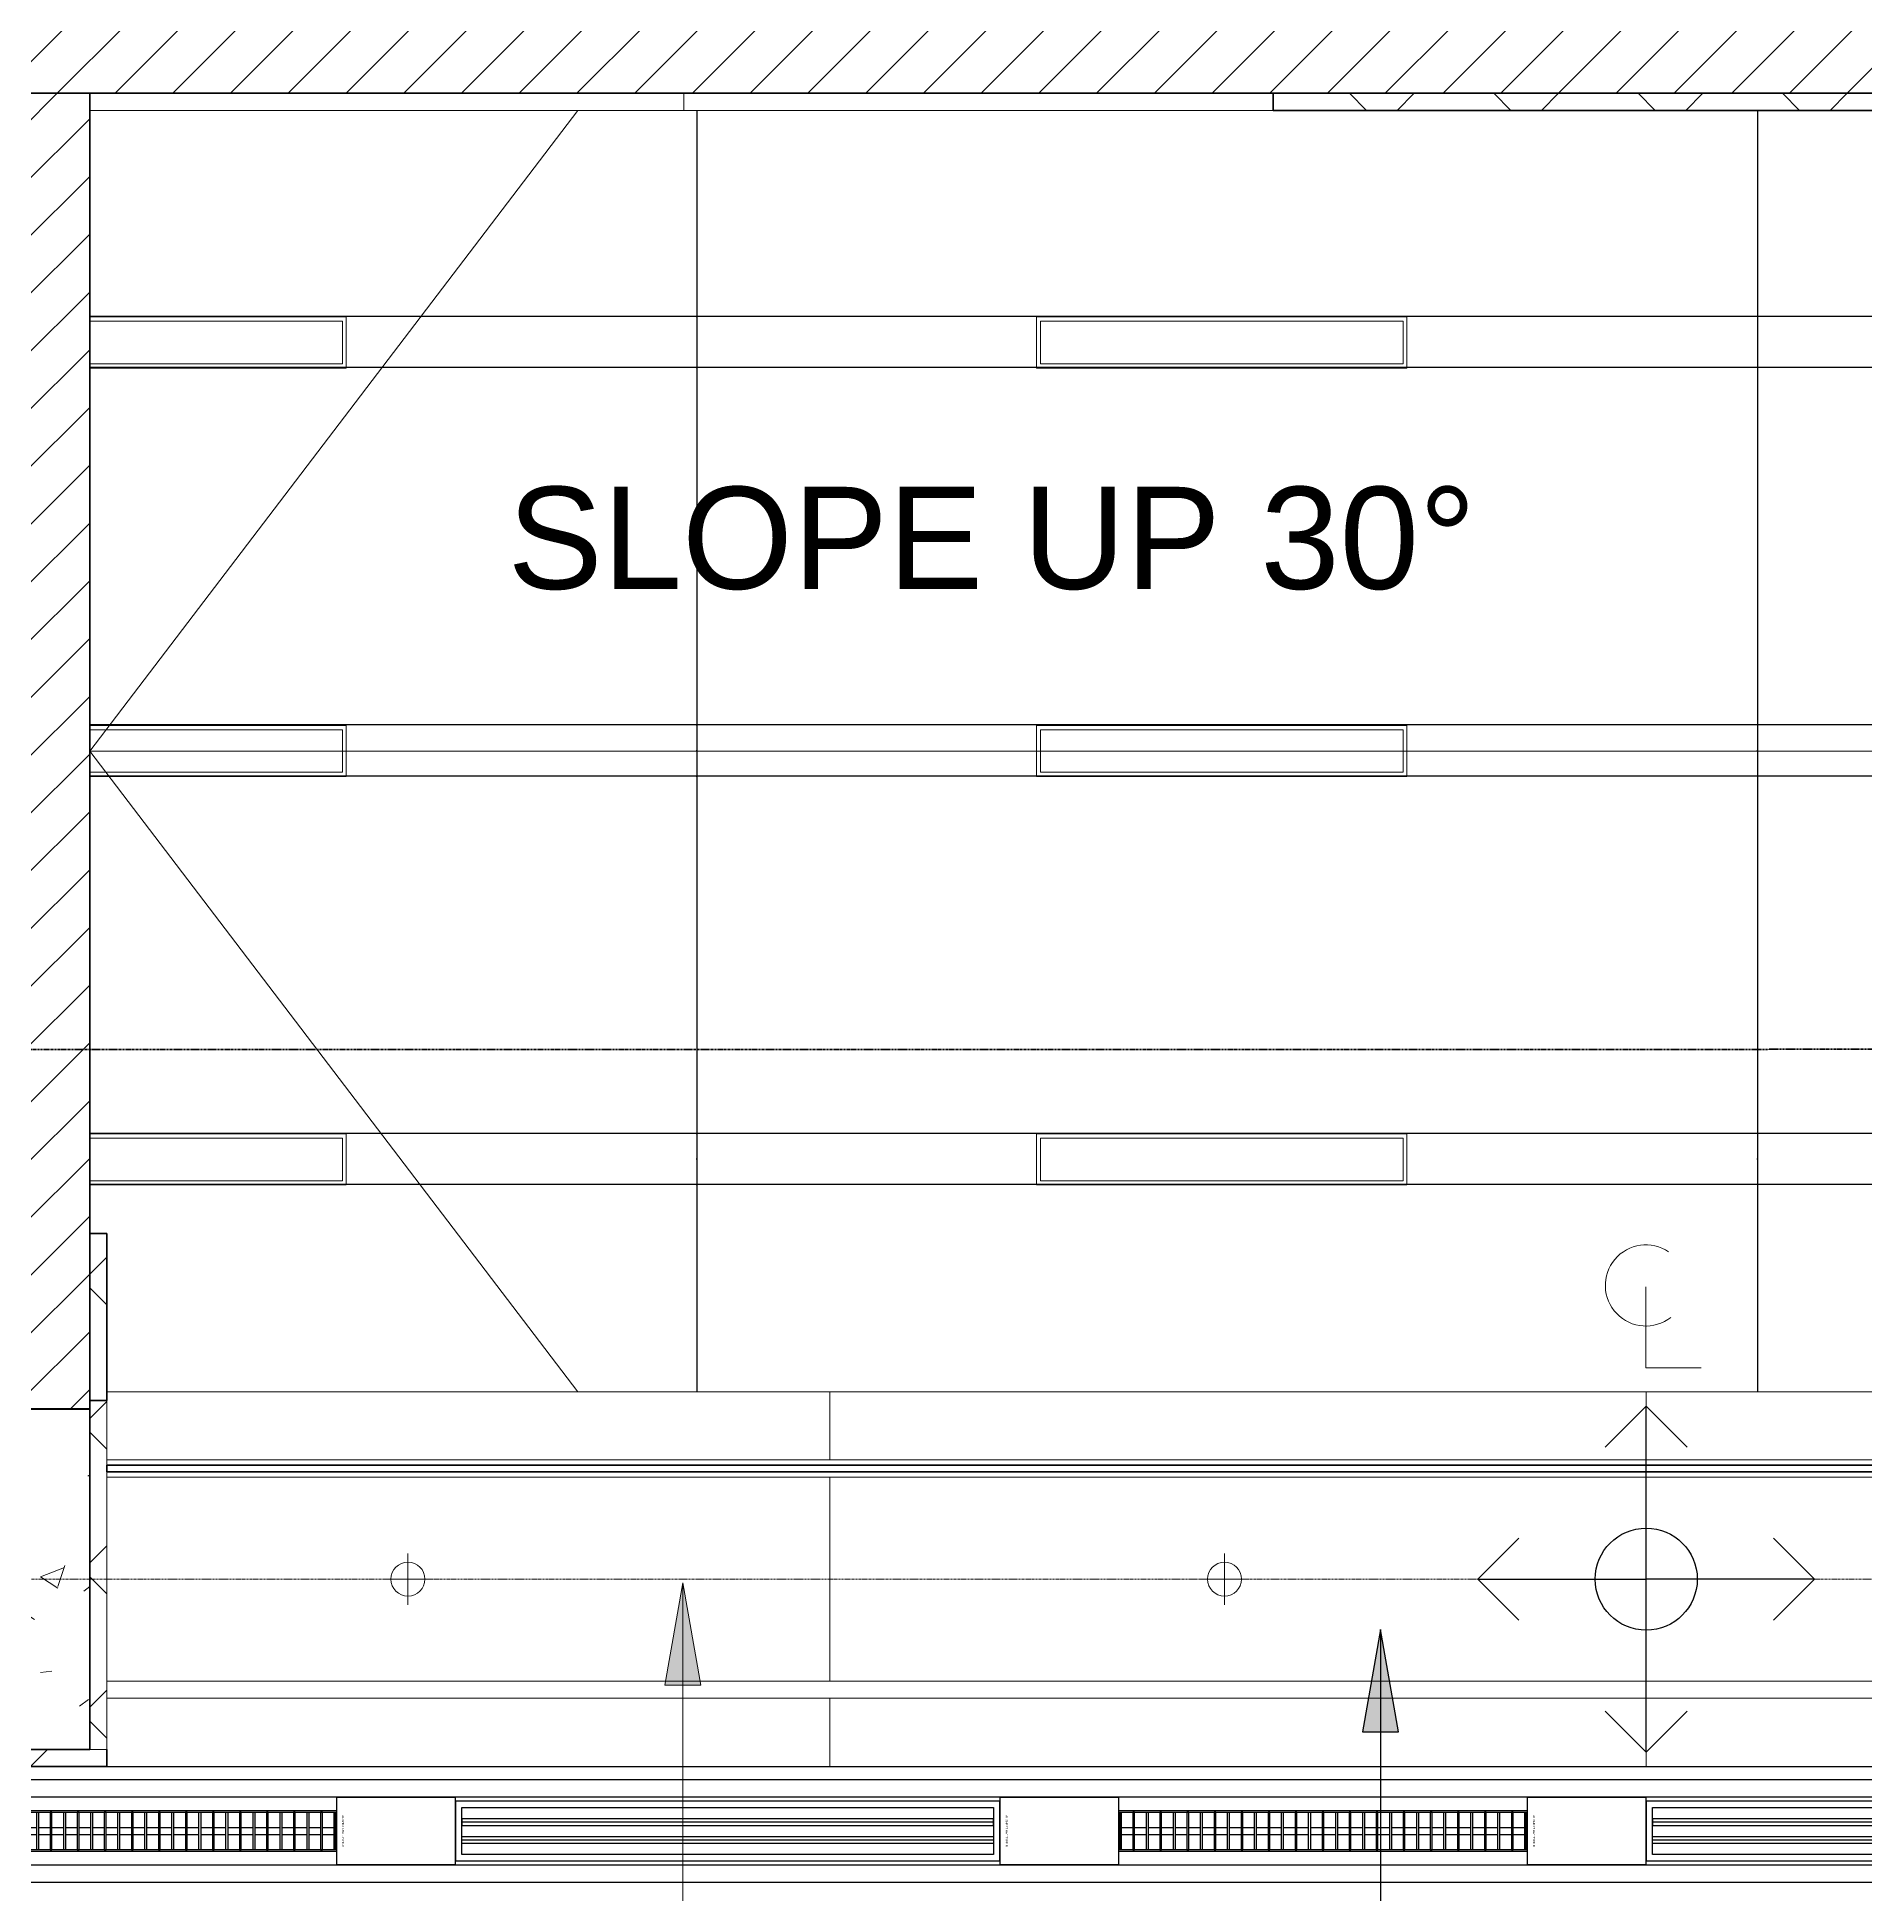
# Model space of a CAD drawing. Header units: millimetres. Extents: x -795739 to -715748, y -34378 to 22353.
# Drawn here: x -755112 to -749737, y 2652 to 8109 of the extents above; entities that cross this region are included whole.
import ezdxf
from ezdxf.enums import TextEntityAlignment as Align
from ezdxf.xclip import XClip

# ---------------------------------------------------------------- set-up
doc = ezdxf.new("R2010")
doc.units = ezdxf.units.MM
doc.header["$XCLIPFRAME"] = 0
doc.linetypes.add('DPA_Grid _ Level 100', pattern=[10, 5.5, -1.6, 1.3, -1.6])
for name, color, linetype in [('000 - WIPEOUT', 250, 'Continuous'), ('001 - ASCESSORIES', 251, 'Continuous'), ('008 - LIGHTING', 1, 'Continuous'), ('A04_TUBE SERIES', 2, 'Continuous'), ('A11_ALU.SOLID SHEET', 2, 'Continuous')]:
    doc.layers.add(name, color=color, linetype=linetype)
for name, color, linetype, lineweight in [('A-ANNO-NOTE', 3, 'Continuous', 25), ('A-CLNG', 2, 'Continuous', 9), ('A-CLNG-PATT', 2, 'Continuous', 9), ('A-COLS', 5, 'Continuous', 70), ('A-COLS-E', 1, 'Continuous', 35), ('A-DETL-GENF', 2, 'Continuous', 9), ('A-FLOR-E', 2, 'Continuous', 35), ('A-GLAZ-CURT', 2, 'Continuous', 9), ('A-WALL', 5, 'Continuous', 35), ('A-WALL-FNSH', 2, 'Continuous', 35), ('A-WALL-PATT', 1, 'Continuous', 9), ('E-LITE-EQPM', 2, 'Continuous', 9), ('G-ANNO-SECL', 3, 'Continuous', 9), ('G-ANNO-TEXT', 3, 'Continuous', 9), ('I-WALL-E', 2, 'Continuous', 35), ('S-GRID', 251, 'Continuous', 9), ('WALL-E', 2, 'Continuous', 9)]:
    doc.layers.add(name, color=color, linetype=linetype, lineweight=lineweight)
doc.styles.add('Arial_2', font='arial.ttf', dxfattribs={"height": 300})
pattern_1 = [(45, (0, 0), (-84.852814, 84.852814), [])]
pattern_2 = [(45, (0, 0), (-212.13203, 212.13203), []), (135, (0, 0), (-212.13203, -212.13203), [])]

# ---------------------------------------------------------------- blocks, each defined once
blk = doc.blocks.new('Arrow-Stair_Ramp-Direction _EWP-Down_ - Arrow Stair Line-18596031-4282-01 ENLARGED LOWER PLATFORM LEVEL - REFLECTED CEILING PLAN - SHEET 3')
at = {"layer": 'A-DETL-GENF', "lineweight": 9}
for q in [(4103.1, 2632.5), (-304.8, 750), (4103.4, -1132.5)]:
    blk.add_line((5538.2, 750), q, dxfattribs=at)
blk = doc.blocks.new('M_Centreline - Centreline-12570908-4282-01 ENLARGED LOWER PLATFORM LEVEL - REFLECTED CEILING PLAN - SHEET 3')
at = {"layer": 'A-ANNO-NOTE', "lineweight": 18}
for p, q in [((-0.011, 0.592), (-0.011, -1.789)), ((-0.011, -1.789), (1.619, -1.789))]:
    blk.add_line(p, q, dxfattribs=at)
blk.add_arc((-0.011, 0.627), 1.191, 55.7755, 308.0372, dxfattribs=at)
blk = doc.blocks.new('DPA_AN_Setting out - Center-8732820-4282-01 ENLARGED LOWER PLATFORM LEVEL - REFLECTED CEILING PLAN - SHEET 3')
at = {"layer": 'A-ANNO-NOTE'}
for p, q in [((-1.206, 3.877), (0, 5.083)), ((1.206, 3.877), (0, 5.083)), ((0, 0), (0, 5.083)), ((-3.744, 1.206), (-4.95, 0)), ((3.744, 1.206), (4.95, 0)), ((-3.744, -1.206), (-4.95, 0)), ((-4.95, 0), (0, 0)), ((4.95, 0), (0, 0)), ((3.744, -1.206), (4.95, 0)), ((0, -5.083), (0, 0)), ((-1.206, -3.877), (0, -5.083)), ((1.206, -3.877), (0, -5.083))]:
    blk.add_line(p, q, dxfattribs=at)
blk.add_circle((0, 0), 1.5, dxfattribs=at)
blk = doc.blocks.new('*U1241')
at = {"layer": 'S-GRID', "linetype": 'DPA_Grid _ Level 100'}
blk.add_line((57901.1, 0), (-15767.8, 0), dxfattribs=at)
blk = doc.blocks.new('System Panel - DPA-AR_Metal Ceiling Rectangular Panel-V18-4282-01 ENLARGED LOWER PLATFORM LEVEL - REFLECTED CEILING PLAN - SHEET 3')
at = {"layer": 'A-GLAZ-CURT'}
for p, q in [((-780057.4, 4129), (-782182.4, 4129)), ((-782182.4, 4129), (-782182.4, 3929)), ((-782182.4, 3929), (-782182.4, 4129)), ((-782182.4, 4129), (-780057.4, 4129)), ((-780057.4, 3929), (-780057.4, 4129)), ((-780057.4, 4129), (-780057.4, 3929)), ((-782182.4, 3929), (-780057.4, 3929)), ((-780057.4, 3929), (-782182.4, 3929))]:
    blk.add_line(p, q, dxfattribs=at)
blk = doc.blocks.new('System Panel - DPA-AR_Metal Ceiling Rectangular Panel-13139259-4282-01 ENLARGED LOWER PLATFORM LEVEL - REFLECTED CEILING PLAN - SHEET 3')
at = {"layer": 'A-GLAZ-CURT'}
for p, q in [((-741107.4, 4129), (-743507.4, 4129)), ((-743507.4, 4129), (-743507.4, 3929)), ((-743507.4, 3929), (-743507.4, 4129)), ((-743507.4, 4129), (-741107.4, 4129)), ((-741107.4, 3929), (-741107.4, 4129)), ((-741107.4, 4129), (-741107.4, 3929)), ((-743507.4, 3929), (-741107.4, 3929)), ((-741107.4, 3929), (-743507.4, 3929))]:
    blk.add_line(p, q, dxfattribs=at)
blk = doc.blocks.new('System Panel - DPA-AR_Metal Ceiling Rectangular Panel-V37-4282-01 ENLARGED LOWER PLATFORM LEVEL - REFLECTED CEILING PLAN - SHEET 3')
at = {"layer": 'A-GLAZ-CURT'}
for p, q in [((-748159.7, 4129), (-750382.4, 4129)), ((-750382.4, 4129), (-750382.4, 3929)), ((-750382.4, 3929), (-750382.4, 4129)), ((-750382.4, 4129), (-748159.7, 4129)), ((-747982.4, 4129), (-748139.7, 4129)), ((-748139.7, 4129), (-747982.4, 4129)), ((-747982.4, 3929), (-747982.4, 4129)), ((-747982.4, 4129), (-747982.4, 3929)), ((-750382.4, 3929), (-748159.7, 3929)), ((-748159.7, 3929), (-750382.4, 3929)), ((-748139.7, 3929), (-747982.4, 3929)), ((-747982.4, 3929), (-748139.7, 3929))]:
    blk.add_line(p, q, dxfattribs=at)
blk = doc.blocks.new('System Panel - DPA-AR_Metal Ceiling Rectangular Panel-V22-4282-01 ENLARGED LOWER PLATFORM LEVEL - REFLECTED CEILING PLAN - SHEET 3')
at = {"layer": 'A-GLAZ-CURT'}
for p, q in [((-780057.4, 3879), (-782182.4, 3879)), ((-782182.4, 3879), (-782182.4, 3279)), ((-782182.4, 3279), (-782182.4, 3879)), ((-782182.4, 3879), (-780057.4, 3879)), ((-780057.4, 3279), (-780057.4, 3879)), ((-780057.4, 3879), (-780057.4, 3279)), ((-782182.4, 3279), (-780057.4, 3279)), ((-780057.4, 3279), (-782182.4, 3279))]:
    blk.add_line(p, q, dxfattribs=at)
blk = doc.blocks.new('System Panel - DPA-AR_Metal Ceiling Rectangular Panel-V27-4282-01 ENLARGED LOWER PLATFORM LEVEL - REFLECTED CEILING PLAN - SHEET 3')
at = {"layer": 'A-GLAZ-CURT'}
for p, q in [((-773182.4, 3879), (-775582.4, 3879)), ((-775582.4, 3879), (-775582.4, 3279)), ((-775582.4, 3279), (-775582.4, 3879)), ((-775582.4, 3879), (-773182.4, 3879)), ((-773182.4, 3279), (-773182.4, 3879)), ((-773182.4, 3879), (-773182.4, 3279)), ((-775582.4, 3279), (-773182.4, 3279)), ((-773182.4, 3279), (-775582.4, 3279))]:
    blk.add_line(p, q, dxfattribs=at)
blk = doc.blocks.new('*U553')
at = {"layer": 'A-CLNG'}
for p, q in [((29768, 4314.9), (23925, 4314.9)), ((23925, 4314.9), (29768, 4314.9)), ((23975, 550), (29768, 550)), ((29768, 550), (23975, 550))]:
    blk.add_line(p, q, dxfattribs=at)
at = {"layer": 'A-GLAZ-CURT'}
for name, p in [('System Panel - DPA-AR_Metal Ceiling Rectangular Panel-V18-4282-01 ENLARGED LOWER PLATFORM LEVEL - REFLECTED CEILING PLAN - SHEET 3', (806157.4, -3579)), ('System Panel - DPA-AR_Metal Ceiling Rectangular Panel-13139259-4282-01 ENLARGED LOWER PLATFORM LEVEL - REFLECTED CEILING PLAN - SHEET 3', (769607.4, -3579)), ('System Panel - DPA-AR_Metal Ceiling Rectangular Panel-V37-4282-01 ENLARGED LOWER PLATFORM LEVEL - REFLECTED CEILING PLAN - SHEET 3', (778882.4, -3579)), ('System Panel - DPA-AR_Metal Ceiling Rectangular Panel-V22-4282-01 ENLARGED LOWER PLATFORM LEVEL - REFLECTED CEILING PLAN - SHEET 3', (806157.4, -3579)), ('System Panel - DPA-AR_Metal Ceiling Rectangular Panel-V27-4282-01 ENLARGED LOWER PLATFORM LEVEL - REFLECTED CEILING PLAN - SHEET 3', (801682.4, -3579)), ('System Panel - DPA-AR_Metal Ceiling Rectangular Panel-V27-4282-01 ENLARGED LOWER PLATFORM LEVEL - REFLECTED CEILING PLAN - SHEET 3', (804082.4, -3579)), ('System Panel - DPA-AR_Metal Ceiling Rectangular Panel-V18-4282-01 ENLARGED LOWER PLATFORM LEVEL - REFLECTED CEILING PLAN - SHEET 3', (806157.4, -4479)), ('System Panel - DPA-AR_Metal Ceiling Rectangular Panel-13139259-4282-01 ENLARGED LOWER PLATFORM LEVEL - REFLECTED CEILING PLAN - SHEET 3', (769607.4, -4479)), ('System Panel - DPA-AR_Metal Ceiling Rectangular Panel-13139259-4282-01 ENLARGED LOWER PLATFORM LEVEL - REFLECTED CEILING PLAN - SHEET 3', (772007.4, -4479))]:
    blk.add_blockref(name, p, dxfattribs=at)
blk = doc.blocks.new('*U919')
at = {"layer": 'A11_ALU.SOLID SHEET', "color": 0}
blk.add_lwpolyline([(350, -98.8), (350, 98.8), (0, 98.8), (0, -98.8)], close=True, dxfattribs=at)
at = {"layer": 'Defpoints', "color": 250}
blk.add_point((0, 0), dxfattribs=at)
blk.add_text('AL.SHEET-HAT-TYPE-R', height=6, rotation=270, dxfattribs=at).set_placement((15, 0), align=Align.BOTTOM_CENTER)
blk = doc.blocks.new('*U666')
at = {"color": 1}
blk.add_wipeout([(600, -60), (-600, -60), (-600, 60), (600, 60)], dxfattribs=at).dxf.layer = '000 - WIPEOUT'
at = {"layer": '001 - ASCESSORIES', "color": 0}
blk.add_lwpolyline([(600, -60), (-600, -60), (-600, 60), (600, 60)], close=True, dxfattribs=at)
at = {"layer": '001 - ASCESSORIES'}
for points in [[(-593.5, -55), (-598.5, -55), (-598.5, 55), (-593.5, 55)], [(595, -55), (-595, -55), (-595, 55), (595, 55)], [(-558.8, -55), (-553.8, -55), (-553.8, 55), (-558.8, 55)], [(-514, -55), (-519, -55), (-519, 55), (-514, 55)], [(-479.3, -55), (-474.3, -55), (-474.3, 55), (-479.3, 55)], [(-434.6, -55), (-439.6, -55), (-439.6, 55), (-434.6, 55)], [(-399.8, -55), (-394.8, -55), (-394.8, 55), (-399.8, 55)], [(-355.1, -55), (-360.1, -55), (-360.1, 55), (-355.1, 55)], [(-320.4, -55), (-315.4, -55), (-315.4, 55), (-320.4, 55)], [(-275.6, -55), (-280.6, -55), (-280.6, 55), (-275.6, 55)], [(-240.9, -55), (-235.9, -55), (-235.9, 55), (-240.9, 55)], [(-196.2, -55), (-201.2, -55), (-201.2, 55), (-196.2, 55)], [(-161.4, -55), (-156.4, -55), (-156.4, 55), (-161.4, 55)], [(-116.7, -55), (-121.7, -55), (-121.7, 55), (-116.7, 55)], [(-82, -55), (-77, -55), (-77, 55), (-82, 55)], [(-37.2, -55), (-42.2, -55), (-42.2, 55), (-37.2, 55)], [(-2.5, -55), (2.5, -55), (2.5, 55), (-2.5, 55)], [(42.2, -55), (37.2, -55), (37.2, 55), (42.2, 55)], [(77, -55), (82, -55), (82, 55), (77, 55)], [(121.7, -55), (116.7, -55), (116.7, 55), (121.7, 55)], [(156.4, -55), (161.4, -55), (161.4, 55), (156.4, 55)], [(201.2, -55), (196.2, -55), (196.2, 55), (201.2, 55)], [(235.9, -55), (240.9, -55), (240.9, 55), (235.9, 55)], [(280.6, -55), (275.6, -55), (275.6, 55), (280.6, 55)], [(315.4, -55), (320.4, -55), (320.4, 55), (315.4, 55)], [(360.1, -55), (355.1, -55), (355.1, 55), (360.1, 55)], [(394.8, -55), (399.8, -55), (399.8, 55), (394.8, 55)], [(439.6, -55), (434.6, -55), (434.6, 55), (439.6, 55)], [(474.3, -55), (479.3, -55), (479.3, 55), (474.3, 55)], [(519, -55), (514, -55), (514, 55), (519, 55)], [(553.8, -55), (558.8, -55), (558.8, 55), (553.8, 55)], [(598.5, -55), (593.5, -55), (593.5, 55), (598.5, 55)]]:
    blk.add_lwpolyline(points, close=True, dxfattribs=at)
for points in [[(-593.5, 10), (-558.8, 10)], [(-553.8, 10), (-519, 10)], [(-514, 10), (-479.3, 10)], [(-474.3, 10), (-439.6, 10)], [(-434.6, 10), (-399.8, 10)], [(-394.8, 10), (-360.1, 10)], [(-355.1, 10), (-320.4, 10)], [(-315.4, 10), (-280.6, 10)], [(-275.6, 10), (-240.9, 10)], [(-235.9, 10), (-201.2, 10)], [(-196.2, 10), (-161.4, 10)], [(-156.4, 10), (-121.7, 10)], [(-116.7, 10), (-82, 10)], [(-77, 10), (-42.2, 10)], [(-37.2, 10), (-2.5, 10)], [(2.5, 10), (37.2, 10)], [(42.2, 10), (77, 10)], [(82, 10), (116.7, 10)], [(121.7, 10), (156.4, 10)], [(161.4, 10), (196.2, 10)], [(201.2, 10), (235.9, 10)], [(240.9, 10), (275.6, 10)], [(280.6, 10), (315.4, 10)], [(320.4, 10), (355.1, 10)], [(360.1, 10), (394.8, 10)], [(399.8, 10), (434.6, 10)], [(439.6, 10), (474.3, 10)], [(479.3, 10), (514, 10)], [(519, 10), (553.8, 10)], [(558.8, 10), (593.5, 10)], [(-593.5, -10), (-558.8, -10)], [(-553.8, -10), (-519, -10)], [(-514, -10), (-479.3, -10)], [(-474.3, -10), (-439.6, -10)], [(-434.6, -10), (-399.8, -10)], [(-394.8, -10), (-360.1, -10)], [(-355.1, -10), (-320.4, -10)], [(-315.4, -10), (-280.6, -10)], [(-275.6, -10), (-240.9, -10)], [(-235.9, -10), (-201.2, -10)], [(-196.2, -10), (-161.4, -10)], [(-156.4, -10), (-121.7, -10)], [(-116.7, -10), (-82, -10)], [(-77, -10), (-42.2, -10)], [(-37.2, -10), (-2.5, -10)], [(2.5, -10), (37.2, -10)], [(42.2, -10), (77, -10)], [(82, -10), (116.7, -10)], [(121.7, -10), (156.4, -10)], [(161.4, -10), (196.2, -10)], [(201.2, -10), (235.9, -10)], [(240.9, -10), (275.6, -10)], [(280.6, -10), (315.4, -10)], [(320.4, -10), (355.1, -10)], [(360.1, -10), (394.8, -10)], [(399.8, -10), (434.6, -10)], [(439.6, -10), (474.3, -10)], [(479.3, -10), (514, -10)], [(519, -10), (553.8, -10)], [(558.8, -10), (593.5, -10)]]:
    blk.add_lwpolyline(points, dxfattribs=at)
blk = doc.blocks.new('*U668')
at = {"layer": '001 - ASCESSORIES', "color": 0, "linetype": 'ByBlock'}
blk.add_lwpolyline([(800, 87.5), (-800, 87.5), (-800, -87.5), (800, -87.5)], close=True, dxfattribs=at)
at = {"layer": '001 - ASCESSORIES', "linetype": 'ByBlock'}
for points in [[(-781.5, 69), (781.5, 69), (781.5, -69), (-781.5, -69)], [(781.5, 36.3), (-781.5, 36.3), (-781.5, 16.3), (781.5, 16.3)], [(-781.5, -16.3), (781.5, -16.3), (781.5, -36.3), (-781.5, -36.3)]]:
    blk.add_lwpolyline(points, close=True, dxfattribs=at)
for points in [[(781.5, 26.3), (-781.5, 26.3)], [(-781.5, -26.3), (781.5, -26.3)]]:
    blk.add_lwpolyline(points, dxfattribs=at)
blk = doc.blocks.new('*U925')
blk.add_attdef('EXTR.OVL-LENGTH_', (-25, -59.1), '', height=5)
blk.add_wipeout([(-25, 0), (25, 0), (25, 67400), (-25, 67400)]).dxf.layer = '000 - WIPEOUT'
at = {"layer": 'A04_TUBE SERIES', "color": 0}
blk.add_lwpolyline([(-25, 0), (25, 0), (25, 67400), (-25, 67400)], close=True, dxfattribs=at)
blk = doc.blocks.new('*U926')
blk.add_attdef('EXTR.OVL-LENGTH_', (-25, -59.1), '', height=5)
blk.add_wipeout([(-25, 0), (25, 0), (25, 67400), (-25, 67400)]).dxf.layer = '000 - WIPEOUT'
at = {"layer": 'A04_TUBE SERIES', "color": 0}
blk.add_lwpolyline([(-25, 0), (25, 0), (25, 67400), (-25, 67400)], close=True, dxfattribs=at)
blk = doc.blocks.new('*U1025')
blk.add_lwpolyline([(-107450, -550), (27650, -550), (27650, -3480), (-107450, -3480)], close=True)
at = {"layer": '001 - ASCESSORIES', "color": 1}
blk.add_lwpolyline([(-10225, 335), (-3477.4, 335), (-3477.4, 4315), (-3457.4, 4315), (-3457.4, 315), (-10225, 315)], close=True, dxfattribs=at)
at = {"layer": '008 - LIGHTING'}
for p in [(-8400, -740), (-8400, -740), (-8400, -740), (-4900, -740), (-4900, -740), (-4900, -740)]:
    blk.add_blockref('*U668', p, dxfattribs=at)
at = {"layer": 'A11_ALU.SOLID SHEET', "color": 1}
for p in [(-9550, -740), (-7600, -740), (-6050, -740)]:
    blk.add_blockref('*U919', p, dxfattribs=at)
at = {"layer": '008 - LIGHTING'}
for p in [(-10150, -740), (-6650, -740)]:
    blk.add_blockref('*U666', p, dxfattribs=at)
at = {"layer": 'A04_TUBE SERIES', "linetype": 'ByBlock', "rotation": 270}
for name, p in [('*U926', (-39850, -615)), ('*U925', (-39850, -865))]:
    blk.add_blockref(name, p, dxfattribs=at)
at = {"layer": '008 - LIGHTING'}
for p in [(-10150, -740), (-6650, -740)]:
    blk.add_blockref('*U666', p, dxfattribs=at)
for p in [(-10150, -740), (-6650, -740)]:
    blk.add_blockref('*U666', p, dxfattribs=at)
blk = doc.blocks.new('LGF_DL_SAA_LowPower_DL1a - LGF_DL_SAA_LowPower_DL1a-8832329-4180-01 LOWER PLATFORM LEVEL - REFLECTED CEILING PLAN')
at = {"layer": 'A-DETL-GENF'}
for p, q in [((0, 75), (0, -75)), ((72.5, 0), (-72.5, 0))]:
    blk.add_line(p, q, dxfattribs=at)
blk.add_circle((0, 0), 50, dxfattribs=at)
blk = doc.blocks.new('L1_1_FLUORESCENT W DISFUSSER - 1195L x 595W x 85H - 36W-V108-4180-01 LOWER PLATFORM LEVEL - REFLECTED CEILING PLAN')
at = {"layer": 'E-LITE-EQPM'}
for p, q in [((-735437.4, 4554), (-735437.4, 4704)), ((-735437.4, 4704), (-734348.8, 4704)), ((-734348.8, 4704), (-735437.4, 4704)), ((-735437.4, 4704), (-735437.4, 4554)), ((-734348.8, 4704), (-734348.8, 4554)), ((-734348.8, 4554), (-734348.8, 4704)), ((-735426.4, 4566.7), (-735426.4, 4691.3)), ((-735426.4, 4691.3), (-734359.8, 4691.3)), ((-734359.8, 4691.3), (-735426.4, 4691.3)), ((-735426.4, 4691.3), (-735426.4, 4566.7)), ((-735426.4, 4691.3), (-735426.4, 4566.7)), ((-734359.8, 4691.3), (-735426.4, 4691.3)), ((-734359.8, 4691.3), (-734359.8, 4566.7)), ((-734359.8, 4566.7), (-734359.8, 4691.3)), ((-734359.8, 4566.7), (-734359.8, 4691.3)), ((-734348.8, 4554), (-735437.4, 4554)), ((-735437.4, 4554), (-734348.8, 4554)), ((-734359.8, 4566.7), (-735426.4, 4566.7)), ((-735426.4, 4566.7), (-734359.8, 4566.7)), ((-735426.4, 4566.7), (-734359.8, 4566.7))]:
    blk.add_line(p, q, dxfattribs=at)
blk = doc.blocks.new('L1_1_FLUORESCENT W DISFUSSER - 1195L x 595W x 85H - 36W-V110-4180-01 LOWER PLATFORM LEVEL - REFLECTED CEILING PLAN')
at = {"layer": 'E-LITE-EQPM'}
for p, q in [((-755207.4, 6086.9), (-755157.4, 6086.9)), ((-755157.4, 6086.9), (-755207.4, 6086.9)), ((-755207.4, 6074.2), (-755157.4, 6074.2)), ((-755157.4, 6074.2), (-755207.4, 6074.2)), ((-755157.4, 6074.2), (-755207.4, 6074.2)), ((-754957.4, 6086.9), (-754203.2, 6086.9)), ((-754203.2, 6086.9), (-754957.4, 6086.9)), ((-754957.4, 6074.2), (-754214.2, 6074.2)), ((-754214.2, 6074.2), (-754957.4, 6074.2)), ((-754214.2, 6074.2), (-754957.4, 6074.2)), ((-754214.2, 6074.2), (-754214.2, 5949.6)), ((-754214.2, 5949.6), (-754214.2, 6074.2)), ((-754214.2, 5949.6), (-754214.2, 6074.2)), ((-754203.2, 6086.9), (-754203.2, 5936.9)), ((-754203.2, 5936.9), (-754203.2, 6086.9)), ((-755157.4, 5949.6), (-755207.4, 5949.6)), ((-755207.4, 5949.6), (-755157.4, 5949.6)), ((-755207.4, 5949.6), (-755157.4, 5949.6)), ((-754214.2, 5949.6), (-754957.4, 5949.6)), ((-754957.4, 5949.6), (-754214.2, 5949.6)), ((-754957.4, 5949.6), (-754214.2, 5949.6)), ((-755157.4, 5936.9), (-755207.4, 5936.9)), ((-755207.4, 5936.9), (-755157.4, 5936.9)), ((-754203.2, 5936.9), (-754957.4, 5936.9)), ((-754957.4, 5936.9), (-754203.2, 5936.9))]:
    blk.add_line(p, q, dxfattribs=at)
blk = doc.blocks.new('C-1-PP19-AR-4180-01-B_20250908-040939_EXDOWNLIGHT')
at = {"layer": 'E-LITE-EQPM'}
for p in [(744682.4, -2379), (744682.4, -3579), (744682.4, -4779)]:
    blk.add_blockref('L1_1_FLUORESCENT W DISFUSSER - 1195L x 595W x 85H - 36W-V110-4180-01 LOWER PLATFORM LEVEL - REFLECTED CEILING PLAN', p, dxfattribs=at)
at = {"layer": 'E-LITE-EQPM', "rotation": 180}
for p in [(-741840.6, 8261.9), (-741840.6, 7061.9), (-741840.6, 5861.9)]:
    blk.add_blockref('L1_1_FLUORESCENT W DISFUSSER - 1195L x 595W x 85H - 36W-V108-4180-01 LOWER PLATFORM LEVEL - REFLECTED CEILING PLAN', p, dxfattribs=at)
at = {"layer": 'E-LITE-EQPM', "extrusion": (0, 0, -1), "rotation": 180}
for p in [(9339.5, 0), (6939.5, 0)]:
    blk.add_blockref('LGF_DL_SAA_LowPower_DL1a - LGF_DL_SAA_LowPower_DL1a-8832329-4180-01 LOWER PLATFORM LEVEL - REFLECTED CEILING PLAN', p, dxfattribs=at)

msp = doc.modelspace()

# ---------------------------------------------------------------- hatches: boundary and pattern name
at = {"layer": 'A-WALL-PATT', "lineweight": 9}
h = msp.add_hatch(dxfattribs=at)
h.set_pattern_fill('FP_2', color=256, style=0, pattern_type=2)
h.set_pattern_definition(pattern_1)
h.paths.add_polyline_path([(-755057.4, 7944), (-755057.4, 8144), (-767597.4, 8144), (-767597.4, 7944), (-755731, 7944)])
h = msp.add_hatch(dxfattribs=at)
h.set_pattern_fill('FP_2', color=256, style=0, pattern_type=2)
h.set_pattern_definition(pattern_1)
h.paths.add_polyline_path([(-733552, 7944), (-733352, 7944), (-733352, 8144), (-755057.4, 8144), (-755057.4, 7944), (-741758.5, 7944), (-741780.9, 7954), (-741982.4, 7954), (-741982.4, 8044), (-741952.4, 8044), (-741939, 8074), (-741872, 8044), (-740782.4, 8044), (-740782.4, 7954), (-741670.5, 7954), (-741648.2, 7944), (-739358.5, 7944), (-739380.9, 7954), (-739582.4, 7954), (-739582.4, 8044), (-739552.4, 8044), (-739539, 8074), (-739472, 8044), (-738382.4, 8044), (-738382.4, 7954), (-739270.5, 7954), (-739248.2, 7944), (-734010.6, 7944)])

# ---------------------------------------------------------------- linework, layer by layer
at = {"layer": 'A-FLOR-E'}
msp.add_line((-762743.9, 7944), (-750988.7, 7944), dxfattribs=at)
at = {"layer": 'A-WALL', "color": 7, "lineweight": 70}
for p, q in [((-755057.4, 7944), (-767597.4, 7944)), ((-755157.4, 7944), (-754957.4, 7944)), ((-751479.4, 7944), (-755057.4, 7944)), ((-751479.4, 7944), (-741982.4, 7944)), ((-741982.4, 7944), (-751479.4, 7944))]:
    msp.add_line(p, q, dxfattribs=at)
at = {"layer": 'WALL-E'}
for p, q in [((-762743.9, 7944), (-750988.7, 7944)), ((-752913.5, 7944), (-762743.9, 7944)), ((-750988.7, 7944), (-756292.4, 7944)), ((-756242.4, 7944), (-749041.4, 7944)), ((-751479.4, 7944), (-753211.5, 7944)), ((-749041.4, 7944), (-752913.5, 7944))]:
    msp.add_line(p, q, dxfattribs=at)

# ---------------------------------------------------------------- block references
ref = msp.add_blockref('*U1025', (-744682.4, 3579))
XClip(ref).set_block_clipping_path([(-45801.3280238605, -9620.0077451947), (23704.0078937773, 10334.9999958097)])

# ---------------------------------------------------------------- next in the draw order: hatches: boundary and pattern name
at = {"layer": 'A-ANNO-NOTE'}
msp.add_hatch(color=256, dxfattribs=at).paths.add_polyline_path([(-751163.8, 3430.6), (-751216.7, 3130.6), (-751110.9, 3130.6)])
at = {"layer": 'A-CLNG-PATT', "lineweight": 25}
h = msp.add_hatch(dxfattribs=at)
h.set_pattern_fill('FP_4', color=256, style=0, pattern_type=2)
h.set_pattern_definition([(270, (-843587.7, 6012), (-3117.69, -2e-13), [1200, 0]), (270, (-840470, 6012), (-3117.69, -2e-13), [1200, 0]), (180, (-840470, 4886.9), (1e-13, 1200), [3117.69, 0]), (180, (-840470, 5936.9), (1e-13, 1200), [3117.69, 0])])
h.paths.add_polyline_path([(-749114.4, 4129), (-749114.4, 7894), (-754957.4, 7894), (-754957.4, 4594), (-754907.4, 4594), (-754907.4, 4129), (-749121.8, 4129)])
h.paths.add_polyline_path([(-755157.4, 4129), (-755157.4, 4329.3), (-756292.4, 4329.3), (-756292.4, 4279), (-755227.5, 4279), (-755227.5, 4129)])
at = {"layer": 'A-COLS-E', "lineweight": 9}
h = msp.add_hatch(dxfattribs=at)
h.set_pattern_fill('FP_1', color=256, style=0, pattern_type=2)
h.set_pattern_definition([(50, (0, 0), (728.7365, -63.7558), [76.2, -838.2]), (355, (0, 0), (-140.9716, 764.2276), [60.96, -670.56]), (100.451, (60.7, -5.3), (587.77, 700.46675), [64.76, -712.36]), (46.184, (0, 203.2), (1084.3162, -168.171), [114.3, -1257.3]), (96.636, (90.4, 189.2), (949.6099, 989.7098), [97.14, -1068.54]), (351.184, (0, 203.2), (949.6206, 989.7012), [91.44, -1005.84]), (21, (101.6, 152.4), (606.45787, -409.06057), [76.2, -838.2]), (326, (101.6, 152.4), (247.20834, 736.7529), [60.96, -670.56]), (71.451, (152.14, 118.3), (853.66825, 327.6855), [64.76, -712.36]), (37.5, (0, 0), (12.35469, 338.22012), [33.528, -628.904, 33.528, -647.192, -673.1]), (37.5, (0, 0), (12.35469, 338.22012), [-1343.152, 33.528, -639.572]), (7.5, (0, 0), (267.27887, 400.72213), [33.528, -354.584, 33.528, -613.664, -256.54]), (7.5, (0, 0), (267.27887, 400.72213), [-1035.304, 33.528, -223.012]), (327.5, (-226.57, 0), (542.36333, -22.91534), [33.528, -220.472, 33.528, -758.952, -1051.56]), (327.5, (-226.57, 0), (542.36333, -22.91534), [-1046.48, 33.528, -1018.032]), (317.5, (-328.17, 0), (592.51696, 101.7071), [33.528, -296.672, 33.528, -492.76, -746.76]), (317.5, (-328.17, 0), (592.51696, 101.7071), [-856.488, 33.528, -713.232])])
h.paths.add_polyline_path([(-754957.4, 3079), (-754957.4, 4079), (-757207.4, 4079), (-757207.4, 3079), (-755731, 3079)])
at = {"layer": 'A-WALL-PATT', "lineweight": 9}
h = msp.add_hatch(dxfattribs=at)
h.set_pattern_fill('FP_2', color=256, style=0, pattern_type=2)
h.set_pattern_definition(pattern_1)
h.paths.add_polyline_path([(-755157.4, 4078.8), (-754957.4, 4078.8), (-754957.4, 7944), (-755157.4, 7944), (-755157.4, 4128.8)])
h = msp.add_hatch(dxfattribs=at)
h.set_pattern_fill('FP_3', color=256, style=0, pattern_type=2)
h.set_pattern_definition(pattern_2)
h.paths.add_polyline_path([(-733602, 7894), (-733552, 7894), (-733552, 7944), (-739248.2, 7944), (-739136.2, 7894), (-734010.6, 7894)])
h.paths.add_polyline_path([(-739780.1, 7894), (-739246.6, 7894), (-739358.5, 7944), (-741648.2, 7944), (-741536.2, 7894), (-739848, 7894)])
h.paths.add_polyline_path([(-741646.6, 7894), (-741758.5, 7944), (-751479.4, 7944), (-751479.4, 7894), (-741680.6, 7894)])
h = msp.add_hatch(dxfattribs=at)
h.set_pattern_fill('FP_3', color=256, style=0, pattern_type=2)
h.set_pattern_definition(pattern_2)
h.paths.add_polyline_path([(-754907.4, 3078.8), (-754907.4, 4594), (-754957.4, 4594), (-754957.4, 3078.8)])
h = msp.add_hatch(dxfattribs=at)
h.set_pattern_fill('FP_3', color=256, style=0, pattern_type=2)
h.set_pattern_definition(pattern_2)
h.paths.add_polyline_path([(-754907.4, 3078.8), (-754907.4, 4103.8), (-754957.4, 4103.8), (-754957.4, 3078.8)])
h = msp.add_hatch(dxfattribs=at)
h.set_pattern_fill('FP_3', color=256, style=0, pattern_type=2)
h.set_pattern_definition(pattern_2)
h.paths.add_polyline_path([(-754907.4, 3028.8), (-754907.4, 3078.8), (-755272.3, 3078.8), (-755272.3, 3028.8)])
h.paths.add_polyline_path([(-757207.4, 3028.8), (-756892.4, 3028.8), (-756892.4, 3078.8), (-757207.4, 3078.8)])
at = {"layer": 'G-ANNO-TEXT'}
msp.add_hatch(color=7, dxfattribs=at).paths.add_polyline_path([(-753213.8, 3568), (-753266.7, 3268), (-753160.9, 3268)])

# ---------------------------------------------------------------- next in the draw order: linework, layer by layer
at = {"layer": 'A-ANNO-NOTE'}
for p, q in [((-751163.8, 3430.6), (-751216.7, 3130.6)), ((-751110.9, 3130.6), (-751163.8, 3430.6)), ((-751163.8, 3430.6), (-751163.8, -2837.4)), ((-751216.7, 3130.6), (-751110.9, 3130.6))]:
    msp.add_line(p, q, dxfattribs=at)
at = {"layer": 'A-COLS'}
for p, q in [((-757207.4, 4079), (-754957.4, 4079)), ((-754957.4, 4079), (-754957.4, 3079)), ((-754957.4, 3079), (-757207.4, 3079))]:
    msp.add_line(p, q, dxfattribs=at)
at = {"layer": 'A-WALL', "color": 7, "lineweight": 70}
for p, q in [((-754957.4, 7944), (-754957.4, 4594)), ((-754957.4, 4594), (-754957.4, 4252.5)), ((-754957.4, 4252.5), (-754957.4, 4128.8)), ((-754957.4, 4128.8), (-754957.4, 4252.5)), ((-754957.4, 4128.8), (-754957.4, 4103.8)), ((-754957.4, 4103.8), (-754957.4, 4078.8)), ((-754957.4, 4078.8), (-755157.4, 4078.8))]:
    msp.add_line(p, q, dxfattribs=at)
at = {"layer": 'A-WALL', "lineweight": 9}
for p, q in [((-754907.4, 4103.8), (-754907.4, 4078.8)), ((-754957.4, 3078.8), (-754957.4, 4078.8)), ((-754907.4, 4078.8), (-754907.4, 3078.8))]:
    msp.add_line(p, q, dxfattribs=at)
at = {"layer": 'A-WALL-FNSH', "color": 250}
for p, q in [((-751479.4, 7894), (-751479.4, 7944)), ((-741982.4, 7894), (-751479.4, 7894)), ((-754957.4, 4594), (-754907.4, 4594)), ((-754957.4, 4252.5), (-754957.4, 4594)), ((-754907.4, 4594), (-754907.4, 4103.8)), ((-754957.4, 4103.8), (-754907.4, 4103.8)), ((-755272.3, 3078.8), (-754957.4, 3078.8)), ((-754907.4, 3078.8), (-754907.4, 3028.8)), ((-754907.4, 3028.8), (-755272.3, 3028.8))]:
    msp.add_line(p, q, dxfattribs=at)
at = {"layer": 'G-ANNO-SECL', "linetype": 'DPA_Grid _ Level 100', "lineweight": 50}
msp.add_line((-793911.1, 5128.6), (-721435.3, 5139.9), dxfattribs=at)
at = {"layer": 'G-ANNO-TEXT', "color": 10}
for p, q in [((-753213.8, 3568), (-753266.7, 3268)), ((-753160.9, 3268), (-753213.8, 3568)), ((-753213.8, 3568), (-753213.8, -2871.1)), ((-753266.7, 3268), (-753160.9, 3268))]:
    msp.add_line(p, q, dxfattribs=at)
at = {"layer": 'I-WALL-E'}
for p, q in [((-754907.4, 3914), (-748159.7, 3914)), ((-748159.7, 3914), (-754907.4, 3914)), ((-754907.4, 3894), (-754907.4, 3914)), ((-754907.4, 3894), (-748139.7, 3894)), ((-748139.7, 3894), (-754907.4, 3894))]:
    msp.add_line(p, q, dxfattribs=at)
at = {"layer": 'WALL-E'}
for p, q in [((-753211.5, 7944), (-753211.5, 7894)), ((-754957.4, 7894), (-752913.5, 7894)), ((-749041.4, 7894), (-754957.4, 7894)), ((-753211.5, 7894), (-751479.4, 7894)), ((-752913.5, 7894), (-749041.4, 7894)), ((-754957.4, 4079), (-754957.4, 4129)), ((-754957.4, 4129), (-754957.4, 4079)), ((-754907.4, 4129), (-748855.5, 4129)), ((-748855.5, 4129), (-754907.4, 4129)), ((-754907.4, 4103.8), (-754907.4, 3078.8)), ((-754957.4, 3078.8), (-754957.4, 4078.8)), ((-754907.4, 3078.8), (-754957.4, 3078.8))]:
    msp.add_line(p, q, dxfattribs=at)

# ---------------------------------------------------------------- next in the draw order: block references
for name in ['*U1241', '*U553']:
    msp.add_blockref(name, (-778882.4, 3579))
ref = msp.add_blockref('C-1-PP19-AR-4180-01-B_20250908-040939_EXDOWNLIGHT', (-744682.4, 3579))
XClip(ref).set_block_clipping_path([(-45801.3280238605, -9620.0077451947), (23704.0078937773, 10334.9999958097)])
at = {"layer": 'A-ANNO-NOTE', "xscale": 100, "yscale": 100, "zscale": 100}
for name, p in [('M_Centreline - Centreline-12570908-4282-01 ENLARGED LOWER PLATFORM LEVEL - REFLECTED CEILING PLAN - SHEET 3', (-750382.4, 4379)), ('DPA_AN_Setting out - Center-8732820-4282-01 ENLARGED LOWER PLATFORM LEVEL - REFLECTED CEILING PLAN - SHEET 3', (-750382.4, 3579))]:
    msp.add_blockref(name, p, dxfattribs=at)
at = {"layer": 'A-DETL-GENF', "rotation": 180}
msp.add_blockref('Arrow-Stair_Ramp-Direction _EWP-Down_ - Arrow Stair Line-18596031-4282-01 ENLARGED LOWER PLATFORM LEVEL - REFLECTED CEILING PLAN - SHEET 3', (-749419.2, 6761.5), dxfattribs=at)

# ---------------------------------------------------------------- next in the draw order: texts
at = {"layer": 'G-ANNO-TEXT', "color": 7, "insert": (-753729, 6788), "char_height": 300, "width": 3511.391, "attachment_point": 1, "style": 'Arial_2'}
msp.add_mtext('SLOPE UP 30°', dxfattribs=at)

doc.saveas('drawing.dxf')
